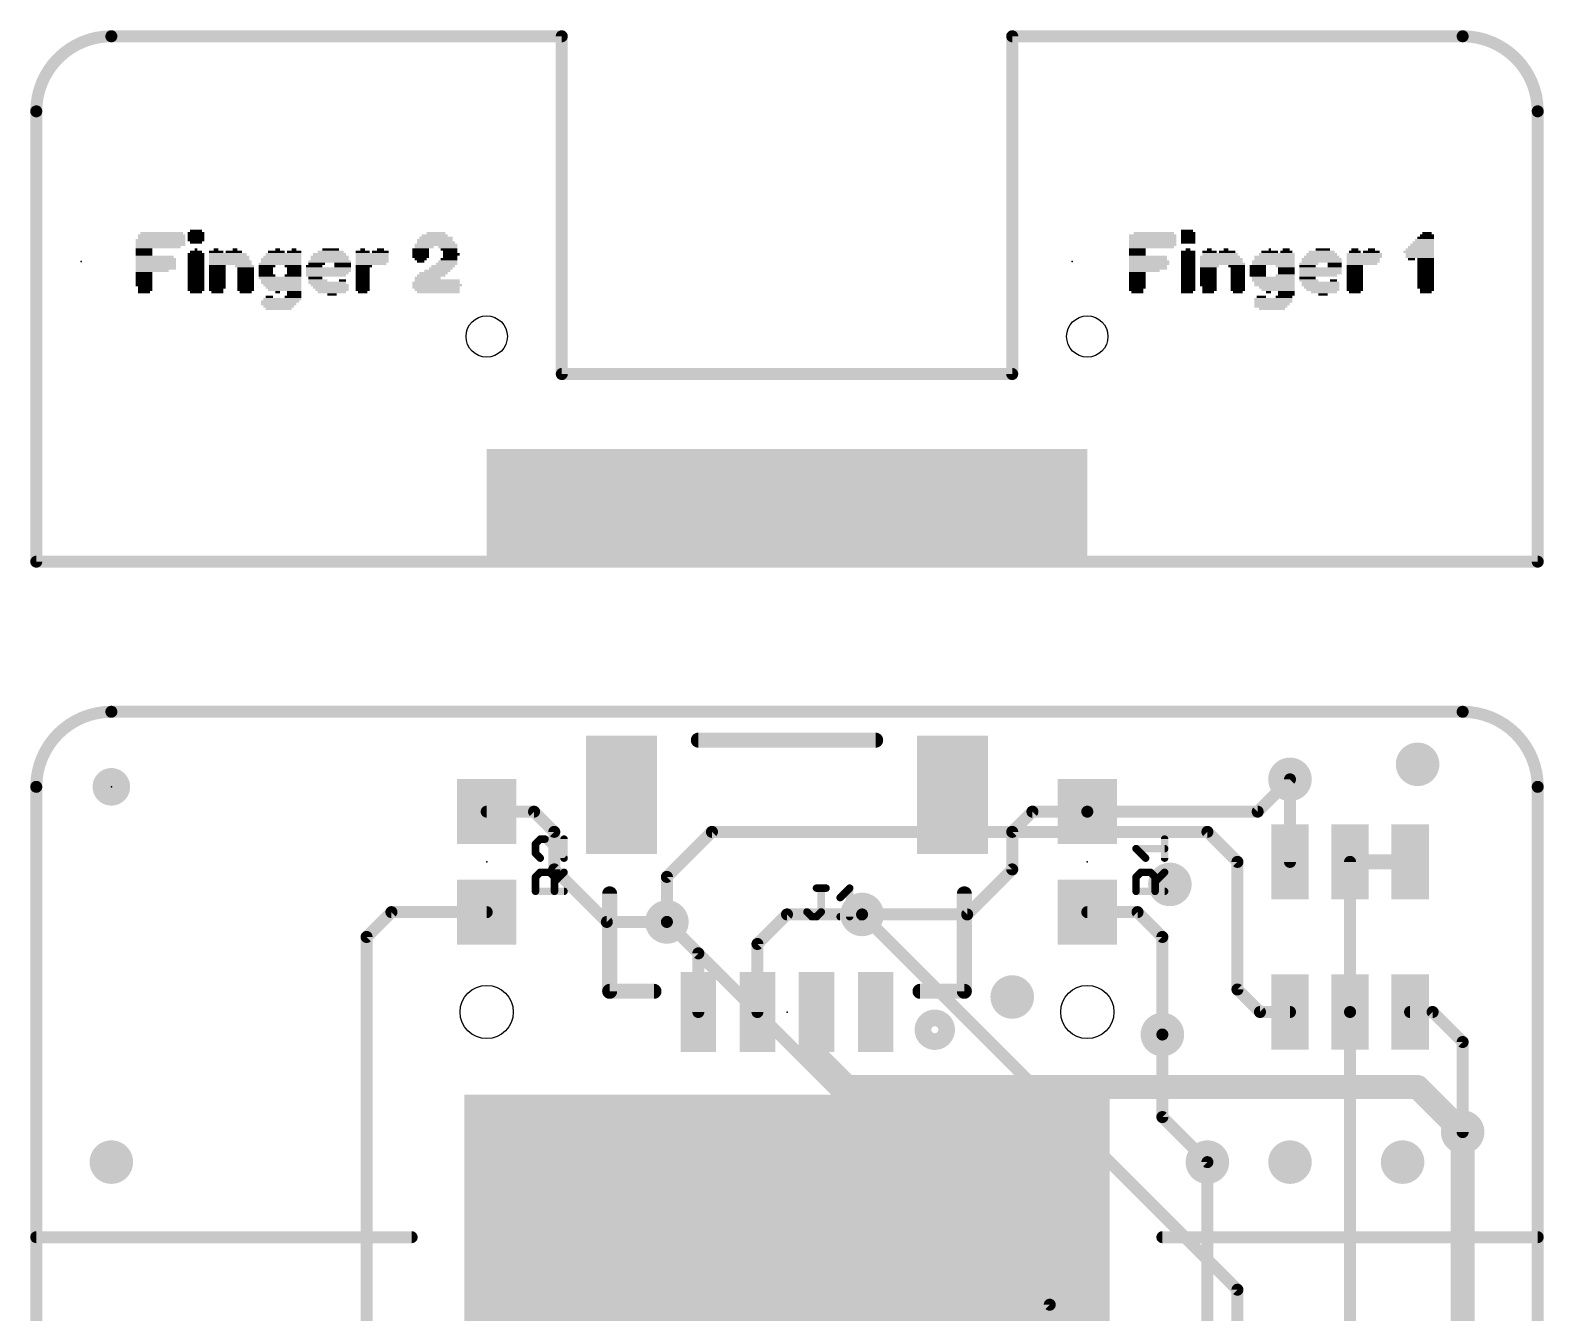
# Model space of a CAD drawing. Extents: x -11.4 to 25.5, y -10.2 to 36.9.
# Drawn here: x -0.1 to 25.5, y 15.23 to 36.93 of the extents above; entities that cross this region are included whole.
import ezdxf

# ---------------------------------------------------------------- set-up
doc = ezdxf.new("R2010")
doc.units = 0
for name, color, linetype in [('1', 12, 'CONTINUOUS'), ('16', 132, 'CONTINUOUS'), ('18', 110, 'CONTINUOUS'), ('20', 53, 'CONTINUOUS'), ('21', 41, 'CONTINUOUS'), ('23', 53, 'CONTINUOUS'), ('25', 253, 'CONTINUOUS'), ('31', 253, 'CONTINUOUS')]:
    doc.layers.add(name, color=color, linetype=linetype)

# ---------------------------------------------------------------- blocks, each defined once
blk = doc.blocks.new('RECT')
blk.add_solid([(-0.5, -0.5), (0.5, -0.5), (-0.5, 0.5), (0.5, 0.5)])
blk = doc.blocks.new('PIE')
at = {"const_width": 0.5}
blk.add_lwpolyline([(0, -0.25, 1), (0, 0.25, 1), (0, -0.25)], format="xyb", dxfattribs=at)
blk = doc.blocks.new('ROUNDV')
at = {"const_width": 0.5}
blk.add_lwpolyline([(0, -0.25, 1), (0, 0.25, 1), (0, -0.25)], format="xyb", dxfattribs=at)

msp = doc.modelspace()

# ---------------------------------------------------------------- linework, layer by layer
at = {"layer": '1'}
for points, const_width in [([(1.27, 25.4, 0.4142), (0, 24.13)], 0.2032), ([(1.27, 25.4508, 1), (1.27, 25.3492)], 0.1016), ([(1.27, 25.3492, 1), (1.27, 25.4508)], 0.1016), ([(25.4, 24.13, 0.4142), (24.13, 25.4)], 0.2032), ([(24.13, 25.4508, 1), (24.13, 25.3492)], 0.1016), ([(24.13, 25.3492, 1), (24.13, 25.4508)], 0.1016), ([(21.2449, 24.2211, 1), (21.1731, 24.2929)], 0.1016), ([(0.0508, 24.13, 1), (-0.0508, 24.13)], 0.1016), ([(-0.0508, 24.13, 1), (0.0508, 24.13)], 0.1016), ([(25.4508, 24.13, 1), (25.3492, 24.13)], 0.1016), ([(25.3492, 24.13, 1), (25.4508, 24.13)], 0.1016), ([(7.62, 23.7608, 1), (7.62, 23.6592)], 0.1016), ([(8.4569, 23.7459, 1), (8.3851, 23.6741)], 0.1016), ([(8.421, 23.6592, 1), (8.421, 23.7608)], 0.1016), ([(16.852, 23.7608, 1), (16.852, 23.6592)], 0.1016), ([(16.8879, 23.6741, 1), (16.8161, 23.7459)], 0.1016), ([(17.78, 23.7608, 1), (17.78, 23.6592)], 0.1016), ([(17.78, 23.6592, 1), (17.78, 23.7608)], 0.1016), ([(20.662, 23.6592, 1), (20.662, 23.7608)], 0.1016), ([(20.6261, 23.7459, 1), (20.6979, 23.6741)], 0.1016), ([(8.8138, 23.368, 1), (8.7122, 23.368)], 0.1016), ([(8.7271, 23.3321, 1), (8.7989, 23.4039)], 0.1016), ([(16.5608, 23.368, 1), (16.4592, 23.368)], 0.1016), ([(16.4741, 23.4039, 1), (16.5459, 23.3321)], 0.1016), ([(8.7989, 22.7689, 1), (8.7271, 22.6971)], 0.1016), ([(16.5459, 22.6971, 1), (16.4741, 22.7689)], 0.1016), ([(8.7122, 22.733, 1), (8.8138, 22.733)], 0.1016), ([(16.4592, 22.733, 1), (16.5608, 22.733)], 0.1016), ([(6.008, 22.0608, 1), (6.008, 21.9592)], 0.1016), ([(6.0439, 21.9741, 1), (5.9721, 22.0459)], 0.1016), ([(7.62, 21.9592, 1), (7.62, 22.0608)], 0.1016), ([(12.7, 22.0218, 1), (12.7, 21.9202)], 0.1016), ([(12.7359, 21.9351, 1), (12.6641, 22.0069)], 0.1016), ([(13.97, 22.0218, 1), (13.97, 21.9202)], 0.1016), ([(13.97, 21.9202, 1), (13.97, 22.0218)], 0.1016), ([(15.7121, 22.0069, 1), (15.7839, 21.9351)], 0.1016), ([(15.748, 21.9202, 1), (15.748, 22.0218)], 0.1016), ([(17.78, 22.0608, 1), (17.78, 21.9592)], 0.1016), ([(18.6659, 22.0459, 1), (18.5941, 21.9741)], 0.1016), ([(18.63, 21.9592, 1), (18.63, 22.0608)], 0.1016), ([(9.652, 21.8948, 1), (9.652, 21.7932)], 0.1016), ([(9.6161, 21.8081, 1), (9.6879, 21.8799)], 0.1016), ([(10.7039, 21.8799, 1), (10.6321, 21.8081)], 0.1016), ([(10.668, 21.7932, 1), (10.668, 21.8948)], 0.1016), ([(5.6388, 21.59, 1), (5.5372, 21.59)], 0.1016), ([(5.5521, 21.6259, 1), (5.6239, 21.5541)], 0.1016), ([(12.2508, 21.471, 1), (12.1492, 21.471)], 0.1016), ([(12.1641, 21.5069, 1), (12.2359, 21.4351)], 0.1016), ([(19.1008, 21.59, 1), (18.9992, 21.59)], 0.1016), ([(19.0141, 21.5541, 1), (19.0859, 21.6259)], 0.1016), ([(11.2508, 21.312, 1), (11.1492, 21.312)], 0.1016), ([(11.1641, 21.2761, 1), (11.2359, 21.3479)], 0.1016), ([(13.3016, 20.32, 1), (13.0984, 20.32)], 0.2032), ([(11.1492, 20.32, 1), (11.2508, 20.32)], 0.1016), ([(12.1492, 20.32, 1), (12.2508, 20.32)], 0.1016), ([(18.9992, 19.939, 1), (19.1008, 19.939)], 0.1016), ([(13.2718, 19.6378, 1), (13.1282, 19.4942)], 0.2032), ([(13.0984, 19.566, 1), (13.3016, 19.566)], 0.2032), ([(13.716, 19.1516, 1), (13.716, 18.9484)], 0.2032), ([(13.6442, 18.9782, 1), (13.7878, 19.1218)], 0.2032), ([(23.4398, 19.1218, 1), (23.2962, 18.9782)], 0.2032), ([(23.368, 18.9484, 1), (23.368, 19.1516)], 0.2032), ([(24.2316, 18.288, 1), (24.0284, 18.288)], 0.2032), ([(24.0582, 18.2162, 1), (24.2018, 18.3598)], 0.2032), ([(19.8628, 17.78, 1), (19.7612, 17.78)], 0.1016)]:
    msp.add_lwpolyline(points, format="xyb", dxfattribs=dict(at, const_width=const_width))
for points, const_width in [([(1.27, 25.4), (24.13, 25.4)], 0.2032), ([(20.662, 23.71), (21.209, 24.257)], 0.2032), ([(0, 1.27), (0, 24.13)], 0.2032), ([(25.4, 24.13), (25.4, 1.27)], 0.2032), ([(8.421, 23.71), (7.62, 23.71)], 0.2032), ([(8.763, 23.368), (8.421, 23.71)], 0.2032), ([(16.852, 23.71), (16.51, 23.368)], 0.2032), ([(17.78, 23.71), (16.852, 23.71)], 0.2032), ([(17.78, 23.71), (20.662, 23.71)], 0.2032), ([(8.763, 22.733), (8.763, 23.368)], 0.2032), ([(16.51, 23.368), (16.51, 22.733)], 0.2032), ([(9.652, 21.844), (8.763, 22.733)], 0.2032), ([(16.51, 22.733), (15.748, 21.971)], 0.2032), ([(5.588, 21.59), (6.008, 22.01)], 0.2032), ([(6.008, 22.01), (7.62, 22.01)], 0.2032), ([(12.7, 21.971), (12.2, 21.471)], 0.2032), ([(13.97, 21.971), (12.7, 21.971)], 0.2032), ([(15.748, 21.971), (13.97, 21.971)], 0.2032), ([(17.78, 22.01), (18.63, 22.01)], 0.2032), ([(18.63, 22.01), (19.05, 21.59)], 0.2032), ([(10.668, 21.844), (9.652, 21.844)], 0.2032), ([(11.2, 21.312), (10.668, 21.844)], 0.2032), ([(5.588, 14.859), (5.588, 21.59)], 0.2032), ([(12.2, 21.471), (12.2, 20.32)], 0.2032), ([(19.05, 21.59), (19.05, 19.939)], 0.2032), ([(11.2, 20.32), (11.2, 21.312)], 0.2032), ([(13.2, 20.32), (13.2, 19.566)], 0.4064), ([(13.2, 19.566), (13.716, 19.05)], 0.4064), ([(13.716, 19.05), (23.368, 19.05)], 0.4064), ([(23.368, 19.05), (24.13, 18.288)], 0.4064), ([(24.13, 18.288), (24.13, 10.922)], 0.4064), ([(19.812, 14.859), (19.812, 17.78)], 0.2032)]:
    msp.add_lwpolyline(points, dxfattribs=dict(at, const_width=const_width))
at = {"layer": '16'}
for points, const_width in [([(1.27, 25.4, 0.4142), (0, 24.13)], 0.2032), ([(1.27, 25.4508, 1), (1.27, 25.3492)], 0.1016), ([(1.27, 25.3492, 1), (1.27, 25.4508)], 0.1016), ([(25.4, 24.13, 0.4142), (24.13, 25.4)], 0.2032), ([(24.13, 25.4508, 1), (24.13, 25.3492)], 0.1016), ([(24.13, 25.3492, 1), (24.13, 25.4508)], 0.1016), ([(21.2598, 24.257, 1), (21.1582, 24.257)], 0.1016), ([(0.0508, 24.13, 1), (-0.0508, 24.13)], 0.1016), ([(-0.0508, 24.13, 1), (0.0508, 24.13)], 0.1016), ([(25.4508, 24.13, 1), (25.3492, 24.13)], 0.1016), ([(25.3492, 24.13, 1), (25.4508, 24.13)], 0.1016), ([(11.43, 23.4188, 1), (11.43, 23.3172)], 0.1016), ([(11.4659, 23.3321, 1), (11.3941, 23.4039)], 0.1016), ([(19.8479, 23.4039, 1), (19.7761, 23.3321)], 0.1016), ([(19.812, 23.3172, 1), (19.812, 23.4188)], 0.1016), ([(20.3708, 22.86, 1), (20.2692, 22.86)], 0.1016), ([(20.2841, 22.8241, 1), (20.3559, 22.8959)], 0.1016), ([(21.1582, 22.86, 1), (21.2598, 22.86)], 0.1016), ([(22.2758, 22.86, 1), (22.1742, 22.86)], 0.1016), ([(10.7188, 22.606, 1), (10.6172, 22.606)], 0.1016), ([(10.6321, 22.6419, 1), (10.7039, 22.5701)], 0.1016), ([(14.0059, 22.0069, 1), (13.9341, 21.9351)], 0.1016), ([(10.7039, 21.8799, 1), (10.6321, 21.8081)], 0.1016), ([(10.6172, 21.844, 1), (10.7188, 21.844)], 0.1016), ([(20.3559, 20.7369, 1), (20.2841, 20.6651)], 0.1016), ([(20.2692, 20.701, 1), (20.3708, 20.701)], 0.1016), ([(20.701, 20.3708, 1), (20.701, 20.2692)], 0.1016), ([(20.6651, 20.2841, 1), (20.7369, 20.3559)], 0.1016), ([(21.209, 20.2692, 1), (21.209, 20.3708)], 0.1016), ([(22.2758, 20.32, 1), (22.1742, 20.32)], 0.1016), ([(22.1742, 20.32, 1), (22.2758, 20.32)], 0.1016), ([(23.241, 20.3708, 1), (23.241, 20.2692)], 0.1016), ([(23.6579, 20.3559, 1), (23.5861, 20.2841)], 0.1016), ([(23.622, 20.2692, 1), (23.622, 20.3708)], 0.1016), ([(19.1008, 19.939, 1), (18.9992, 19.939)], 0.1016), ([(24.1808, 19.812, 1), (24.0792, 19.812)], 0.1016), ([(24.0941, 19.7761, 1), (24.1659, 19.8479)], 0.1016), ([(19.0859, 18.5779, 1), (19.0141, 18.5061)], 0.1016), ([(18.9992, 18.542, 1), (19.1008, 18.542)], 0.1016), ([(24.0792, 18.288, 1), (24.1808, 18.288)], 0.1016), ([(19.7761, 17.7441, 1), (19.8479, 17.8159)], 0.1016), ([(20.3708, 15.621, 1), (20.2692, 15.621)], 0.1016), ([(20.2841, 15.5851, 1), (20.3559, 15.6569)], 0.1016), ([(17.1958, 15.367, 1), (17.0942, 15.367)], 0.1016), ([(17.1091, 15.3311, 1), (17.1809, 15.4029)], 0.1016)]:
    msp.add_lwpolyline(points, format="xyb", dxfattribs=dict(at, const_width=const_width))
at = {"layer": '16', "const_width": 0.2032}
for points in [[(24.13, 25.4), (1.27, 25.4)], [(21.209, 22.86), (21.209, 24.257)], [(0, 24.13), (0, 1.27)], [(25.4, 1.27), (25.4, 24.13)], [(10.668, 22.606), (11.43, 23.368)], [(11.43, 23.368), (19.812, 23.368)], [(19.812, 23.368), (20.32, 22.86)], [(20.32, 22.86), (20.32, 20.701)], [(22.225, 22.86), (22.225, 20.32)], [(10.668, 22.606), (10.668, 21.844)], [(20.32, 15.621), (13.97, 21.971)], [(10.668, 21.844), (17.145, 15.367)], [(20.701, 20.32), (20.32, 20.701)], [(20.701, 20.32), (21.209, 20.32)], [(22.225, 10.795), (22.225, 20.32)], [(23.622, 20.32), (23.241, 20.32)], [(24.13, 19.812), (23.622, 20.32)], [(19.05, 18.542), (19.05, 19.939)], [(24.13, 18.288), (24.13, 19.812)], [(19.812, 17.78), (19.05, 18.542)], [(20.32, 10.16), (20.32, 15.621)], [(17.145, 15.367), (17.145, 9.906)]]:
    msp.add_lwpolyline(points, dxfattribs=at)
at = {"layer": '20'}
for points, const_width in [([(1.27, 36.83, 0.4142), (0, 35.56)], 0.2032), ([(1.27, 36.8808, 1), (1.27, 36.7792)], 0.1016), ([(1.27, 36.7792, 1), (1.27, 36.8808)], 0.1016), ([(8.9408, 36.83, 1), (8.8392, 36.83)], 0.1016), ([(8.89, 36.7792, 1), (8.89, 36.8808)], 0.1016), ([(16.5608, 36.83, 1), (16.4592, 36.83)], 0.1016), ([(16.51, 36.8808, 1), (16.51, 36.7792)], 0.1016), ([(25.4, 35.56, 0.4142), (24.13, 36.83)], 0.2032), ([(24.13, 36.8808, 1), (24.13, 36.7792)], 0.1016), ([(24.13, 36.7792, 1), (24.13, 36.8808)], 0.1016), ([(0.0508, 35.56, 1), (-0.0508, 35.56)], 0.1016), ([(-0.0508, 35.56, 1), (0.0508, 35.56)], 0.1016), ([(25.4508, 35.56, 1), (25.3492, 35.56)], 0.1016), ([(25.3492, 35.56, 1), (25.4508, 35.56)], 0.1016), ([(8.89, 31.1658, 1), (8.89, 31.0642)], 0.1016), ([(8.8392, 31.115, 1), (8.9408, 31.115)], 0.1016), ([(16.4592, 31.115, 1), (16.5608, 31.115)], 0.1016), ([(16.51, 31.0642, 1), (16.51, 31.1658)], 0.1016), ([(0, 27.9908, 1), (0, 27.8892)], 0.1016), ([(-0.0508, 27.94, 1), (0.0508, 27.94)], 0.1016), ([(25.3492, 27.94, 1), (25.4508, 27.94)], 0.1016), ([(25.4, 27.8892, 1), (25.4, 27.9908)], 0.1016), ([(1.27, 25.4, 0.4142), (0, 24.13)], 0.2032), ([(1.27, 25.4508, 1), (1.27, 25.3492)], 0.1016), ([(1.27, 25.3492, 1), (1.27, 25.4508)], 0.1016), ([(25.4, 24.13, 0.4142), (24.13, 25.4)], 0.2032), ([(24.13, 25.4508, 1), (24.13, 25.3492)], 0.1016), ([(24.13, 25.3492, 1), (24.13, 25.4508)], 0.1016), ([(0.0508, 24.13, 1), (-0.0508, 24.13)], 0.1016), ([(-0.0508, 24.13, 1), (0.0508, 24.13)], 0.1016), ([(25.4508, 24.13, 1), (25.3492, 24.13)], 0.1016), ([(25.3492, 24.13, 1), (25.4508, 24.13)], 0.1016)]:
    msp.add_lwpolyline(points, format="xyb", dxfattribs=dict(at, const_width=const_width))
at = {"layer": '20', "const_width": 0.2032}
for points in [[(1.27, 36.83), (8.89, 36.83)], [(8.89, 36.83), (8.89, 31.115)], [(16.51, 31.115), (16.51, 36.83)], [(16.51, 36.83), (24.13, 36.83)], [(0, 27.94), (0, 35.56)], [(25.4, 35.56), (25.4, 27.94)], [(8.89, 31.115), (16.51, 31.115)], [(0, 27.94), (25.4, 27.94)], [(24.13, 25.4), (1.27, 25.4)], [(0, 24.13), (0, 1.27)], [(25.4, 1.27), (25.4, 24.13)]]:
    msp.add_lwpolyline(points, dxfattribs=at)
at = {"layer": '20'}
for centre, radius in [((7.62, 31.75), 0.35), ((17.78, 31.75), 0.35), ((7.62, 20.32), 0.45), ((17.78, 20.32), 0.45)]:
    msp.add_circle(centre, radius, dxfattribs=at)
at = {"layer": '21'}
for points, const_width in [([(14.2, 24.92), (11.2, 24.92)], 0.254), ([(9.7, 20.67), (9.7, 22.32)], 0.254), ([(15.7, 22.32), (15.7, 20.67)], 0.254), ([(10.45, 20.67), (9.7, 20.67)], 0.254), ([(15.7, 20.67), (14.95, 20.67)], 0.254), ([(0, 16.51), (6.35, 16.51)], 0.2032), ([(19.05, 16.51), (25.4, 16.51)], 0.2032)]:
    msp.add_lwpolyline(points, dxfattribs=dict(at, const_width=const_width))
for points, const_width in [([(11.2, 24.9835, 1), (11.2, 24.8565)], 0.127), ([(14.2, 24.8565, 1), (14.2, 24.9835)], 0.127), ([(9.7635, 22.32, 1), (9.6365, 22.32)], 0.127), ([(15.7635, 22.32, 1), (15.6365, 22.32)], 0.127), ([(9.7, 20.7335, 1), (9.7, 20.6065)], 0.127), ([(10.45, 20.6065, 1), (10.45, 20.7335)], 0.127), ([(14.95, 20.7335, 1), (14.95, 20.6065)], 0.127), ([(15.7, 20.6065, 1), (15.7, 20.7335)], 0.127), ([(9.6365, 20.67, 1), (9.7635, 20.67)], 0.127), ([(15.6365, 20.67, 1), (15.7635, 20.67)], 0.127), ([(15.2, 19.8786, 1), (15.2, 20.1614, 1), (15.2, 19.8786)], 0.4), ([(0, 16.5608, 1), (0, 16.4592)], 0.1016), ([(6.35, 16.4592, 1), (6.35, 16.5608)], 0.1016), ([(19.05, 16.5608, 1), (19.05, 16.4592)], 0.1016), ([(25.4, 16.4592, 1), (25.4, 16.5608)], 0.1016)]:
    msp.add_lwpolyline(points, format="xyb", dxfattribs=dict(at, const_width=const_width))
at = {"layer": '23'}
for p in [(0.762, 33.02), (17.526, 33.02), (1.27, 24.13), (7.62, 22.86), (17.78, 22.86), (12.7, 20.32)]:
    msp.add_point(p, dxfattribs=at)
at = {"layer": '25', "const_width": 0.127}
for points in [[(8.5256, 23.2455), (8.4451, 23.165)], [(8.6061, 23.2455), (8.5256, 23.2455)], [(8.9281, 22.9235), (8.6061, 23.2455)], [(8.9281, 23.2455), (8.9281, 22.9235)], [(19.0881, 22.9235), (19.0881, 23.2455)], [(8.4451, 23.165), (8.4451, 23.004)], [(8.4451, 23.004), (8.5256, 22.9235)], [(18.7661, 22.9235), (18.6051, 23.0845)], [(18.6051, 23.0845), (19.0881, 23.0845)], [(8.4451, 22.6037), (8.5256, 22.6842)], [(8.4451, 22.3622), (8.4451, 22.6037)], [(8.5256, 22.6842), (8.6866, 22.6842)], [(8.6866, 22.6842), (8.7671, 22.6037)], [(8.7671, 22.5232), (8.9281, 22.6842)], [(8.7671, 22.6037), (8.7671, 22.3622)], [(18.6051, 22.6037), (18.6856, 22.6842)], [(18.6051, 22.3622), (18.6051, 22.6037)], [(18.6856, 22.6842), (18.8466, 22.6842)], [(18.8466, 22.6842), (18.9271, 22.6037)], [(18.9271, 22.5232), (19.0881, 22.6842)], [(18.9271, 22.6037), (18.9271, 22.3622)], [(8.9281, 22.3622), (8.4451, 22.3622)], [(13.1989, 22.4159), (13.3599, 22.4159)], [(13.2794, 22.0134), (13.2794, 22.4159)], [(13.5992, 22.2549), (13.7602, 22.4159)], [(13.7602, 22.4159), (13.7602, 21.9329)], [(19.0881, 22.3622), (18.6051, 22.3622)], [(13.0379, 22.0134), (13.1184, 21.9329)], [(13.1989, 21.9329), (13.2794, 22.0134)], [(13.1184, 21.9329), (13.1989, 21.9329)], [(13.5992, 21.9329), (13.9212, 21.9329)]]:
    msp.add_lwpolyline(points, dxfattribs=at)
at = {"layer": '25', "const_width": 0.0635}
for points in [[(8.5256, 23.2773, 1), (8.5256, 23.2138)], [(8.548, 23.2231, 1), (8.5031, 23.268)], [(8.6285, 23.268, 1), (8.5836, 23.2231)], [(8.6061, 23.2138, 1), (8.6061, 23.2773)], [(8.9599, 23.2455, 1), (8.8963, 23.2455)], [(19.1198, 23.2455, 1), (19.0564, 23.2455)], [(8.4768, 23.165, 1), (8.4133, 23.165)], [(8.4226, 23.1875, 1), (8.4675, 23.1426)], [(8.4675, 23.0264, 1), (8.4226, 22.9815)], [(18.6275, 23.107, 1), (18.5826, 23.062)], [(18.6051, 23.1163, 1), (18.6051, 23.0528)], [(19.0881, 23.0528, 1), (19.0881, 23.1163)], [(8.4133, 23.004, 1), (8.4768, 23.004)], [(8.5031, 22.901, 1), (8.548, 22.9459)], [(8.8963, 22.9235, 1), (8.9599, 22.9235)], [(8.9056, 22.901, 1), (8.9506, 22.9459)], [(18.7436, 22.901, 1), (18.7885, 22.9459)], [(19.0564, 22.9235, 1), (19.1198, 22.9235)], [(8.4768, 22.6037, 1), (8.4133, 22.6037)], [(8.4226, 22.6261, 1), (8.4675, 22.5812)], [(8.5256, 22.7159, 1), (8.5256, 22.6524)], [(8.548, 22.6617, 1), (8.5031, 22.7066)], [(8.709, 22.7066, 1), (8.6641, 22.6617)], [(8.6866, 22.6524, 1), (8.6866, 22.7159)], [(8.7988, 22.6037, 1), (8.7353, 22.6037)], [(8.7446, 22.5456, 1), (8.7895, 22.5007)], [(8.7446, 22.5812, 1), (8.7895, 22.6261)], [(8.9506, 22.6617, 1), (8.9056, 22.7066)], [(18.6368, 22.6037, 1), (18.5733, 22.6037)], [(18.5826, 22.6261, 1), (18.6275, 22.5812)], [(18.6856, 22.7159, 1), (18.6856, 22.6524)], [(18.708, 22.6617, 1), (18.6631, 22.7066)], [(18.869, 22.7066, 1), (18.8241, 22.6617)], [(18.8466, 22.6524, 1), (18.8466, 22.7159)], [(18.9588, 22.6037, 1), (18.8953, 22.6037)], [(18.9046, 22.5456, 1), (18.9495, 22.5007)], [(18.9046, 22.5812, 1), (18.9495, 22.6261)], [(19.1106, 22.6617, 1), (19.0656, 22.7066)], [(8.4133, 22.3622, 1), (8.4768, 22.3622)], [(8.4451, 22.3939, 1), (8.4451, 22.3304)], [(8.7353, 22.3622, 1), (8.7988, 22.3622)], [(8.9281, 22.3304, 1), (8.9281, 22.3939)], [(13.1989, 22.4477, 1), (13.1989, 22.3842)], [(13.3111, 22.4159, 1), (13.2476, 22.4159)], [(13.3599, 22.3842, 1), (13.3599, 22.4477)], [(13.5767, 22.2774, 1), (13.6216, 22.2325)], [(13.7919, 22.4159, 1), (13.7284, 22.4159)], [(13.7826, 22.3935, 1), (13.7377, 22.4384)], [(18.5733, 22.3622, 1), (18.6368, 22.3622)], [(18.6051, 22.3939, 1), (18.6051, 22.3304)], [(18.8953, 22.3622, 1), (18.9588, 22.3622)], [(19.0881, 22.3304, 1), (19.0881, 22.3939)], [(13.0603, 22.0359, 1), (13.0154, 21.9909)], [(13.2476, 22.0134, 1), (13.3111, 22.0134)], [(13.3018, 21.9909, 1), (13.2569, 22.0359)], [(13.1184, 21.9646, 1), (13.1184, 21.9012)], [(13.0959, 21.9104, 1), (13.1408, 21.9554)], [(13.1764, 21.9554, 1), (13.2213, 21.9104)], [(13.1989, 21.9012, 1), (13.1989, 21.9646)], [(13.5992, 21.9646, 1), (13.5992, 21.9012)], [(13.7284, 21.9329, 1), (13.7919, 21.9329)], [(13.9212, 21.9012, 1), (13.9212, 21.9646)]]:
    msp.add_lwpolyline(points, format="xyb", dxfattribs=at)

# ---------------------------------------------------------------- block references
at = {"layer": '1', "rotation": 180}
for p, xscale, yscale in [((9.9, 23.995), 1.2, 2), ((15.5, 23.995), 1.2, 2), ((11.2, 20.32), 0.6, 1.35), ((12.2, 20.32), 0.6, 1.35), ((13.2, 20.32), 0.6, 1.35), ((14.2, 20.32), 0.6, 1.35)]:
    msp.add_blockref('RECT', p, dxfattribs=dict(at, xscale=xscale, yscale=yscale))
at = {"layer": '1'}
for name, p, xscale, yscale in [('PIE', (1.27, 24.13), 0.635, 0.635), ('RECT', (12.7, 16.8275), 10.16, 3.175)]:
    msp.add_blockref(name, p, dxfattribs=dict(at, xscale=xscale, yscale=yscale))
at = {"layer": '1', "xscale": 1.1, "rotation": 270}
for p in [(7.62, 23.71), (17.78, 23.71), (7.62, 22.01), (17.78, 22.01)]:
    msp.add_blockref('RECT', p, dxfattribs=at)
at = {"layer": '16'}
for name, p, xscale, yscale in [('RECT', (12.7, 28.8925), 10.16, 1.905), ('PIE', (1.27, 24.13), 0.635, 0.635), ('RECT', (21.209, 22.86), 0.635, 1.27), ('RECT', (22.225, 22.86), 0.635, 1.27), ('RECT', (23.241, 22.86), 0.635, 1.27), ('RECT', (22.733, 22.86), 0.4064, 0.254)]:
    msp.add_blockref(name, p, dxfattribs=dict(at, xscale=xscale, yscale=yscale))
at = {"layer": '16', "xscale": 0.635, "yscale": 1.27, "rotation": 180}
for p in [(21.209, 20.32), (22.225, 20.32), (23.241, 20.32)]:
    msp.add_blockref('RECT', p, dxfattribs=at)
at = {"layer": '18', "xscale": 0.7366, "yscale": 0.7366}
for p in [(23.368, 24.511), (23.368, 24.511), (21.209, 24.257), (21.209, 24.257), (19.177, 22.479), (19.177, 22.479), (13.97, 21.971), (13.97, 21.971), (10.668, 21.844), (10.668, 21.844), (16.51, 20.574), (16.51, 20.574), (19.05, 19.939), (19.05, 19.939), (24.13, 18.288), (24.13, 18.288), (1.27, 17.78), (1.27, 17.78), (19.812, 17.78), (19.812, 17.78), (21.209, 17.78), (21.209, 17.78), (23.114, 17.78), (23.114, 17.78)]:
    msp.add_blockref('ROUNDV', p, dxfattribs=at)
at = {"layer": '21', "yscale": 0.04}
for p, xscale in [((2.702, 33.54), 0.2), ((19.466, 33.54), 0.2), ((2.102, 33.38), 0.84), ((2.102, 33.34), 0.84), ((2.102, 33.3), 0.84), ((2.122, 33.46), 0.8), ((2.122, 33.42), 0.8), ((2.122, 33.5), 0.72), ((2.702, 33.5), 0.28), ((2.702, 33.46), 0.28), ((2.702, 33.42), 0.28), ((2.702, 33.38), 0.28), ((2.702, 33.34), 0.2), ((6.762, 33.3), 0.72), ((6.742, 33.38), 0.6), ((6.762, 33.34), 0.64), ((6.762, 33.42), 0.56), ((6.742, 33.46), 0.44), ((6.762, 33.5), 0.32), ((18.886, 33.46), 0.8), ((18.886, 33.42), 0.8), ((18.886, 33.38), 0.8), ((18.886, 33.34), 0.8), ((18.886, 33.3), 0.8), ((18.906, 33.5), 0.68), ((19.486, 33.5), 0.24), ((19.486, 33.46), 0.24), ((19.486, 33.42), 0.24), ((19.486, 33.38), 0.24), ((19.486, 33.34), 0.24), ((23.446, 33.3), 0.4), ((23.466, 33.34), 0.36), ((23.486, 33.38), 0.32), ((23.506, 33.42), 0.28), ((23.526, 33.46), 0.24), ((23.526, 33.5), 0.16), ((2.062, 33.26), 0.76), ((1.822, 33.22), 0.28), ((1.822, 33.18), 0.28), ((1.822, 33.14), 0.28), ((2.002, 33.1), 0.64), ((2.022, 33.06), 0.68), ((2.022, 33.02), 0.68), ((2.702, 33.14), 0.28), ((2.702, 33.1), 0.28), ((2.702, 33.06), 0.28), ((2.702, 33.02), 0.28), ((2.702, 33.18), 0.2), ((2.702, 33.22), 0.04), ((3.042, 33.18), 0.24), ((3.242, 33.14), 0.64), ((3.262, 33.1), 0.68), ((3.262, 33.06), 0.68), ((3.282, 33.02), 0.72), ((3.042, 33.22), 0.08), ((3.342, 33.18), 0.28), ((3.362, 33.22), 0.08), ((4.142, 33.06), 0.68), ((4.142, 33.02), 0.68), ((4.162, 33.1), 0.64), ((4.182, 33.14), 0.6), ((4.062, 33.18), 0.28), ((4.082, 33.22), 0.08), ((4.362, 33.18), 0.24), ((4.362, 33.22), 0.08), ((4.962, 33.02), 0.72), ((4.962, 33.1), 0.64), ((4.962, 33.06), 0.64), ((4.962, 33.14), 0.56), ((4.982, 33.18), 0.44), ((4.982, 33.22), 0.28), ((5.522, 33.18), 0.24), ((5.682, 33.14), 0.56), ((5.682, 33.1), 0.56), ((5.682, 33.06), 0.56), ((5.682, 33.02), 0.56), ((5.522, 33.22), 0.08), ((5.822, 33.18), 0.28), ((5.822, 33.22), 0.12), ((6.502, 33.22), 0.28), ((6.502, 33.18), 0.28), ((6.502, 33.14), 0.28), ((6.502, 33.1), 0.28), ((6.562, 33.26), 0.32), ((6.502, 33.06), 0.2), ((6.502, 33.02), 0.12), ((6.962, 33.26), 0.32), ((6.962, 33.02), 0.32), ((6.982, 33.22), 0.28), ((6.982, 33.06), 0.28), ((7.002, 33.18), 0.24), ((7.022, 33.14), 0.28), ((7.002, 33.1), 0.24), ((18.866, 33.26), 0.76), ((18.626, 33.22), 0.28), ((18.626, 33.18), 0.28), ((18.626, 33.14), 0.28), ((18.806, 33.1), 0.64), ((18.806, 33.06), 0.64), ((18.826, 33.02), 0.68), ((19.486, 33.18), 0.24), ((19.486, 33.14), 0.24), ((19.486, 33.1), 0.24), ((19.486, 33.06), 0.24), ((19.486, 33.02), 0.24), ((19.486, 33.22), 0.08), ((20.026, 33.1), 0.68), ((20.046, 33.06), 0.72), ((20.046, 33.02), 0.72), ((19.846, 33.18), 0.24), ((20.026, 33.14), 0.6), ((19.846, 33.22), 0.08), ((20.146, 33.18), 0.28), ((20.126, 33.22), 0.08), ((20.926, 33.02), 0.72), ((20.946, 33.1), 0.68), ((20.946, 33.06), 0.68), ((20.986, 33.14), 0.6), ((20.866, 33.18), 0.28), ((20.866, 33.22), 0.04), ((21.146, 33.18), 0.2), ((21.146, 33.22), 0.12), ((21.746, 33.06), 0.68), ((21.746, 33.02), 0.68), ((21.746, 33.1), 0.6), ((21.746, 33.14), 0.52), ((21.746, 33.18), 0.44), ((21.766, 33.22), 0.24), ((22.466, 33.14), 0.6), ((22.466, 33.1), 0.6), ((22.446, 33.06), 0.56), ((22.446, 33.02), 0.56), ((22.306, 33.18), 0.2), ((22.306, 33.22), 0.12), ((22.586, 33.18), 0.28), ((22.586, 33.22), 0.12), ((23.386, 33.18), 0.52), ((23.406, 33.22), 0.48), ((23.406, 33.14), 0.48), ((23.406, 33.1), 0.48), ((23.426, 33.26), 0.44), ((23.266, 33.06), 0.12), ((23.506, 33.06), 0.28), ((23.506, 33.02), 0.28), ((2.022, 32.98), 0.68), ((2.022, 32.94), 0.68), ((2.022, 32.9), 0.68), ((1.962, 32.86), 0.56), ((1.822, 32.82), 0.28), ((1.822, 32.78), 0.28), ((2.702, 32.98), 0.28), ((2.702, 32.94), 0.28), ((2.702, 32.9), 0.28), ((2.702, 32.86), 0.28), ((2.702, 32.82), 0.28), ((2.702, 32.78), 0.28), ((3.282, 32.98), 0.72), ((3.062, 32.94), 0.28), ((3.062, 32.9), 0.28), ((3.062, 32.86), 0.28), ((3.062, 32.82), 0.28), ((3.062, 32.78), 0.28), ((3.522, 32.94), 0.32), ((3.542, 32.9), 0.28), ((3.542, 32.86), 0.28), ((3.542, 32.82), 0.28), ((3.542, 32.78), 0.28), ((4.122, 32.98), 0.72), ((3.902, 32.94), 0.28), ((3.882, 32.9), 0.24), ((3.882, 32.86), 0.24), ((3.882, 32.82), 0.24), ((3.902, 32.78), 0.28), ((4.342, 32.94), 0.28), ((4.342, 32.78), 0.28), ((4.362, 32.9), 0.24), ((4.362, 32.86), 0.24), ((4.362, 32.82), 0.24), ((4.702, 32.94), 0.28), ((4.942, 32.9), 0.76), ((4.942, 32.86), 0.76), ((4.922, 32.82), 0.72), ((4.902, 32.78), 0.68), ((4.742, 32.98), 0.28), ((5.182, 32.98), 0.28), ((5.182, 32.94), 0.28), ((5.662, 32.98), 0.52), ((5.542, 32.94), 0.28), ((5.522, 32.9), 0.24), ((5.522, 32.86), 0.24), ((5.522, 32.82), 0.24), ((5.522, 32.78), 0.24), ((6.682, 32.78), 0.48), ((6.722, 32.82), 0.48), ((6.782, 32.86), 0.44), ((6.842, 32.9), 0.4), ((6.882, 32.94), 0.4), ((6.942, 32.98), 0.36), ((18.826, 32.98), 0.68), ((18.806, 32.94), 0.64), ((18.806, 32.9), 0.64), ((18.746, 32.86), 0.52), ((18.626, 32.82), 0.28), ((18.626, 32.78), 0.28), ((19.486, 32.98), 0.24), ((19.486, 32.94), 0.24), ((19.486, 32.9), 0.24), ((19.486, 32.86), 0.24), ((19.486, 32.82), 0.24), ((19.486, 32.78), 0.24), ((20.066, 32.98), 0.76), ((19.846, 32.94), 0.32), ((19.826, 32.9), 0.28), ((19.826, 32.86), 0.28), ((19.826, 32.82), 0.28), ((19.826, 32.78), 0.28), ((20.306, 32.94), 0.28), ((20.326, 32.9), 0.24), ((20.326, 32.86), 0.24), ((20.326, 32.82), 0.24), ((20.326, 32.78), 0.24), ((20.666, 32.94), 0.28), ((20.666, 32.9), 0.28), ((20.666, 32.86), 0.28), ((20.666, 32.82), 0.28), ((20.666, 32.78), 0.28), ((20.926, 32.98), 0.72), ((21.126, 32.94), 0.32), ((21.126, 32.78), 0.32), ((21.146, 32.9), 0.28), ((21.146, 32.86), 0.28), ((21.146, 32.82), 0.28), ((21.526, 32.98), 0.32), ((21.506, 32.94), 0.28), ((21.726, 32.9), 0.72), ((21.726, 32.86), 0.72), ((21.726, 32.82), 0.72), ((21.686, 32.78), 0.64), ((21.966, 32.98), 0.24), ((21.966, 32.94), 0.24), ((22.426, 32.98), 0.52), ((22.306, 32.94), 0.28), ((22.306, 32.9), 0.28), ((22.306, 32.86), 0.28), ((22.306, 32.82), 0.28), ((22.306, 32.78), 0.28), ((23.506, 32.98), 0.28), ((23.506, 32.94), 0.28), ((23.506, 32.9), 0.28), ((23.506, 32.86), 0.28), ((23.506, 32.82), 0.28), ((23.506, 32.78), 0.28), ((1.822, 32.74), 0.28), ((1.822, 32.7), 0.28), ((1.822, 32.66), 0.28), ((1.822, 32.62), 0.28), ((1.842, 32.58), 0.24), ((1.842, 32.54), 0.24), ((1.822, 32.5), 0.2), ((2.702, 32.74), 0.28), ((2.702, 32.7), 0.28), ((2.702, 32.66), 0.28), ((2.702, 32.62), 0.28), ((2.702, 32.58), 0.28), ((2.702, 32.54), 0.28), ((2.702, 32.5), 0.2), ((3.062, 32.74), 0.28), ((3.062, 32.7), 0.28), ((3.062, 32.66), 0.28), ((3.062, 32.62), 0.28), ((3.062, 32.58), 0.28), ((3.042, 32.54), 0.24), ((3.062, 32.5), 0.2), ((3.542, 32.74), 0.28), ((3.542, 32.7), 0.28), ((3.542, 32.66), 0.28), ((3.542, 32.62), 0.28), ((3.542, 32.58), 0.28), ((3.542, 32.54), 0.28), ((3.542, 32.5), 0.2), ((4.122, 32.74), 0.72), ((4.142, 32.7), 0.68), ((4.142, 32.66), 0.68), ((4.162, 32.62), 0.64), ((4.182, 32.58), 0.6), ((4.202, 32.54), 0.56), ((4.082, 32.5), 0.08), ((4.362, 32.5), 0.24), ((4.722, 32.74), 0.24), ((4.762, 32.7), 0.32), ((4.922, 32.66), 0.64), ((4.962, 32.62), 0.64), ((4.982, 32.58), 0.6), ((5.002, 32.54), 0.56), ((5.002, 32.5), 0.48), ((5.182, 32.7), 0.12), ((5.522, 32.74), 0.24), ((5.522, 32.7), 0.24), ((5.522, 32.66), 0.24), ((5.522, 32.62), 0.24), ((5.522, 32.58), 0.24), ((5.522, 32.54), 0.24), ((5.522, 32.5), 0.16), ((6.762, 32.66), 0.8), ((6.782, 32.62), 0.84), ((6.762, 32.58), 0.8), ((6.622, 32.74), 0.44), ((6.782, 32.7), 0.76), ((6.782, 32.54), 0.76), ((6.802, 32.5), 0.72), ((18.626, 32.74), 0.28), ((18.626, 32.7), 0.28), ((18.626, 32.66), 0.28), ((18.626, 32.62), 0.28), ((18.626, 32.58), 0.28), ((18.606, 32.54), 0.24), ((18.626, 32.5), 0.2), ((19.486, 32.74), 0.24), ((19.486, 32.7), 0.24), ((19.486, 32.66), 0.24), ((19.486, 32.62), 0.24), ((19.486, 32.58), 0.24), ((19.486, 32.54), 0.24), ((19.466, 32.5), 0.2), ((19.826, 32.74), 0.28), ((19.826, 32.7), 0.28), ((19.826, 32.66), 0.28), ((19.826, 32.62), 0.28), ((19.846, 32.58), 0.24), ((19.846, 32.54), 0.24), ((19.826, 32.5), 0.2), ((20.326, 32.74), 0.24), ((20.326, 32.7), 0.24), ((20.326, 32.66), 0.24), ((20.326, 32.62), 0.24), ((20.326, 32.58), 0.24), ((20.326, 32.54), 0.24), ((20.326, 32.5), 0.16), ((20.926, 32.74), 0.72), ((20.926, 32.7), 0.72), ((20.946, 32.66), 0.68), ((20.946, 32.62), 0.68), ((20.986, 32.58), 0.6), ((21.006, 32.54), 0.56), ((20.846, 32.5), 0.08), ((21.146, 32.5), 0.28), ((21.506, 32.74), 0.28), ((21.526, 32.7), 0.32), ((21.726, 32.66), 0.64), ((21.726, 32.62), 0.64), ((21.746, 32.58), 0.6), ((21.766, 32.54), 0.56), ((21.786, 32.5), 0.44), ((21.946, 32.7), 0.12), ((22.306, 32.74), 0.28), ((22.306, 32.7), 0.28), ((22.306, 32.66), 0.28), ((22.306, 32.62), 0.28), ((22.306, 32.58), 0.28), ((22.306, 32.54), 0.28), ((22.306, 32.5), 0.2), ((23.506, 32.74), 0.28), ((23.506, 32.7), 0.28), ((23.506, 32.66), 0.28), ((23.506, 32.62), 0.28), ((23.506, 32.58), 0.28), ((23.526, 32.54), 0.24), ((23.506, 32.5), 0.2), ((4.122, 32.34), 0.64), ((4.102, 32.3), 0.6), ((4.162, 32.38), 0.64), ((4.102, 32.26), 0.52), ((3.942, 32.42), 0.12), ((4.342, 32.42), 0.28), ((4.362, 32.46), 0.24), ((5.002, 32.46), 0.16), ((20.926, 32.38), 0.64), ((20.926, 32.34), 0.64), ((20.906, 32.3), 0.6), ((20.886, 32.26), 0.56), ((20.726, 32.42), 0.16), ((21.106, 32.42), 0.28), ((21.146, 32.46), 0.28), ((21.766, 32.46), 0.16), ((4.102, 32.22), 0.44), ((20.906, 32.22), 0.44)]:
    msp.add_blockref('RECT', p, dxfattribs=dict(at, xscale=xscale))
at = {"layer": '31', "rotation": 180}
for p, xscale, yscale in [((9.9, 23.995), 1.2, 2), ((15.5, 23.995), 1.2, 2), ((11.2, 20.32), 0.6, 1.35), ((12.2, 20.32), 0.6, 1.35), ((13.2, 20.32), 0.6, 1.35), ((14.2, 20.32), 0.6, 1.35)]:
    msp.add_blockref('RECT', p, dxfattribs=dict(at, xscale=xscale, yscale=yscale))
at = {"layer": '31', "xscale": 1.1, "rotation": 270}
for p in [(7.62, 23.71), (17.78, 23.71), (7.62, 22.01), (17.78, 22.01)]:
    msp.add_blockref('RECT', p, dxfattribs=at)
at = {"layer": '31', "xscale": 10.922, "yscale": 4.064}
msp.add_blockref('RECT', (12.7, 16.891), dxfattribs=at)

doc.saveas('drawing.dxf')
